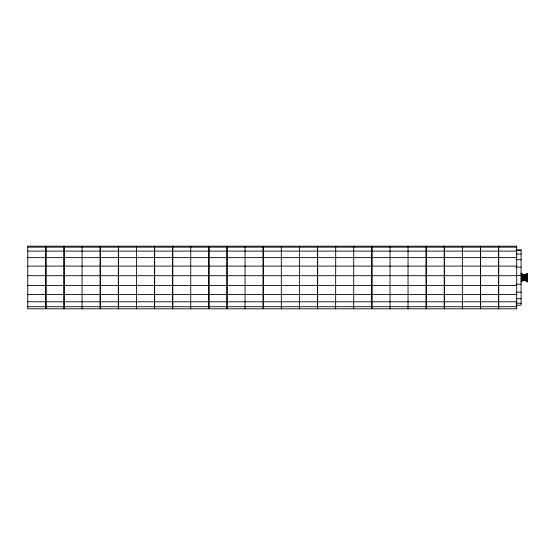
<?xml version="1.0" encoding="UTF-8"?>
<svg xmlns="http://www.w3.org/2000/svg" width="555" height="555" viewBox="0 0 555 555"><rect width="100%" height="100%" fill="white"/><g stroke="black" fill="none" stroke-linecap="round" stroke-linejoin="round"><path stroke-width="0.83" d="M527.25 274.052L521.103 281.059L527.25 278.922M527.25 275.002L521.103 281.683L527.25 277.562M521.103 280.088L527.25 273.449M521.103 281.905L527.25 276.217M521.103 278.867L527.25 273.261L527.25 282.016L525.405 280.268M521.103 277.514L527.25 273.497M521.103 276.161L524.947 274.898M27.75 247.155L45.822 247.155M45.996 247.155L100.15 247.155M100.323 247.155L154.477 247.155M154.651 247.155L208.805 247.155M208.978 247.155L263.132 247.155M263.306 247.155L317.46 247.155M317.633 247.155L371.788 247.155M371.961 247.155L426.115 247.155M426.289 247.155L480.443 247.155M480.616 247.155L516.698 247.155M516.039 249.875L521.103 249.875L521.103 305.188L516.039 305.188M516.039 250.617L521.103 250.617M27.75 251.103L45.822 251.103M45.996 251.103L100.15 251.103M100.323 251.103L154.477 251.103M154.651 251.103L208.805 251.103M208.978 251.103L263.132 251.103M263.306 251.103L317.46 251.103M317.633 251.103L371.788 251.103M371.961 251.103L426.115 251.103M426.289 251.103L480.443 251.103M480.616 251.103L516.698 251.103M516.039 253.996L521.103 253.996M27.75 257.631L45.822 257.631M45.996 257.631L100.15 257.631M100.323 257.631L154.477 257.631M154.651 257.631L208.805 257.631M208.978 257.631L263.132 257.631M263.306 257.631L317.46 257.631M317.633 257.631L371.788 257.631M371.961 257.631L426.115 257.631M426.289 257.631L480.443 257.631M480.616 257.631L516.698 257.631M516.039 259.678L521.103 259.678M27.75 266.102L45.822 266.102M45.996 266.102L100.15 266.102M100.323 266.102L154.477 266.102M154.651 266.102L208.805 266.102M208.978 266.102L263.132 266.102M263.306 266.102L317.46 266.102M317.633 266.102L371.788 266.102M371.961 266.102L426.115 266.102M426.289 266.102L480.443 266.102M480.616 266.102L516.698 266.102M516.039 267.108L521.103 267.108M516.039 275.558L521.103 275.558M27.75 275.696L45.822 275.696M45.996 275.696L100.15 275.696M100.323 275.696L154.477 275.696M154.651 275.696L208.805 275.696M208.978 275.696L263.132 275.696M263.306 275.696L317.46 275.696M317.633 275.696L371.788 275.696M371.961 275.696L426.115 275.696M426.289 275.696L480.443 275.696M480.616 275.696L516.698 275.696M516.039 284.195L521.103 284.195M27.75 285.457L45.822 285.457M45.996 285.457L100.15 285.457M100.323 285.457L154.477 285.457M154.651 285.457L208.805 285.457M208.978 285.457L263.132 285.457M263.306 285.457L317.46 285.457M317.633 285.457L371.788 285.457M371.961 285.457L426.115 285.457M426.289 285.457L480.443 285.457M480.616 285.457L516.698 285.457M516.039 292.187L521.103 292.187M27.75 294.448L45.822 294.448M45.996 294.448L100.15 294.448M100.323 294.448L154.477 294.448M154.651 294.448L208.805 294.448M208.978 294.448L263.132 294.448M263.306 294.448L317.46 294.448M317.633 294.448L371.788 294.448M371.961 294.448L426.115 294.448M426.289 294.448L480.443 294.448M480.616 294.448L516.698 294.448M516.039 298.743L521.103 298.743M27.75 301.774L45.822 301.774M45.996 301.774L100.15 301.774M100.323 301.774L154.477 301.774M154.651 301.774L208.805 301.774M208.978 301.774L263.132 301.774M263.306 301.774L317.46 301.774M317.633 301.774L371.788 301.774M371.961 301.774L426.115 301.774M426.289 301.774L480.443 301.774M480.616 301.774L516.698 301.774M516.039 303.224L521.103 303.224M27.75 306.728L45.822 306.728M45.996 306.728L100.15 306.728M100.323 306.728L154.477 306.728M154.651 306.728L208.805 306.728M208.978 306.728L263.132 306.728M263.306 306.728L317.46 306.728M317.633 306.728L371.788 306.728M371.961 306.728L426.115 306.728M426.289 306.728L480.443 306.728M480.616 306.728L516.698 306.728M522.637 280.122L527.25 280.15M521.103 274.94L524.947 275.058M525.71 280.58L527.25 281.142M521.103 273.976L523.407 274.871M525.203 280.365L527.25 281.78M523.15 274.808L521.103 273.358L522.22 274.621M521.103 273.143L522.949 274.919M498.688 246.184L498.688 308.816M498.626 246.184L498.626 308.816M462.37 246.184L462.37 308.816M444.361 246.184L444.361 308.816M444.298 246.184L444.298 308.816M408.043 246.184L408.043 308.816M390.033 246.184L390.033 308.816M353.715 246.184L353.715 308.816M335.706 246.184L335.643 308.816M299.388 246.184L299.388 308.816M281.316 246.184L281.316 308.816M245.06 246.184L245.06 308.816M227.05 246.184L227.05 308.816M226.988 246.184L226.988 308.816M190.733 246.184L190.733 308.816M172.723 246.184L172.723 308.816M172.66 246.184L172.66 308.816M136.405 246.184L136.405 308.816M82.078 246.184L82.078 308.816M64.068 246.184L64.068 308.816M64.005 246.184L64.005 308.816M45.822 246.184L27.75 246.184L27.75 308.816L45.822 308.816L45.822 246.184M100.15 246.184L45.996 246.184L45.996 308.816L100.15 308.816L100.15 246.184M154.477 246.184L100.323 246.184L100.323 308.816L154.477 308.816L154.477 246.184M208.805 246.184L154.651 246.184L154.651 308.816L208.805 308.816L208.805 246.184M263.132 246.184L208.978 246.184L208.978 308.816L263.132 308.816L263.132 246.184M317.46 246.184L263.306 246.184L263.306 308.816L317.46 308.816L317.46 246.184M371.788 246.184L317.633 246.184L317.633 308.816L371.788 308.816L371.788 246.184M426.115 246.184L371.961 246.184L371.961 308.816L426.115 308.816L426.115 246.184M480.443 246.184L426.289 246.184L426.289 308.816L480.443 308.816L480.443 246.184M516.698 246.184L480.616 246.184L480.616 308.816L516.698 308.816L516.698 246.184M118.395 308.816L118.395 246.184L118.333 308.816"/></g></svg>
